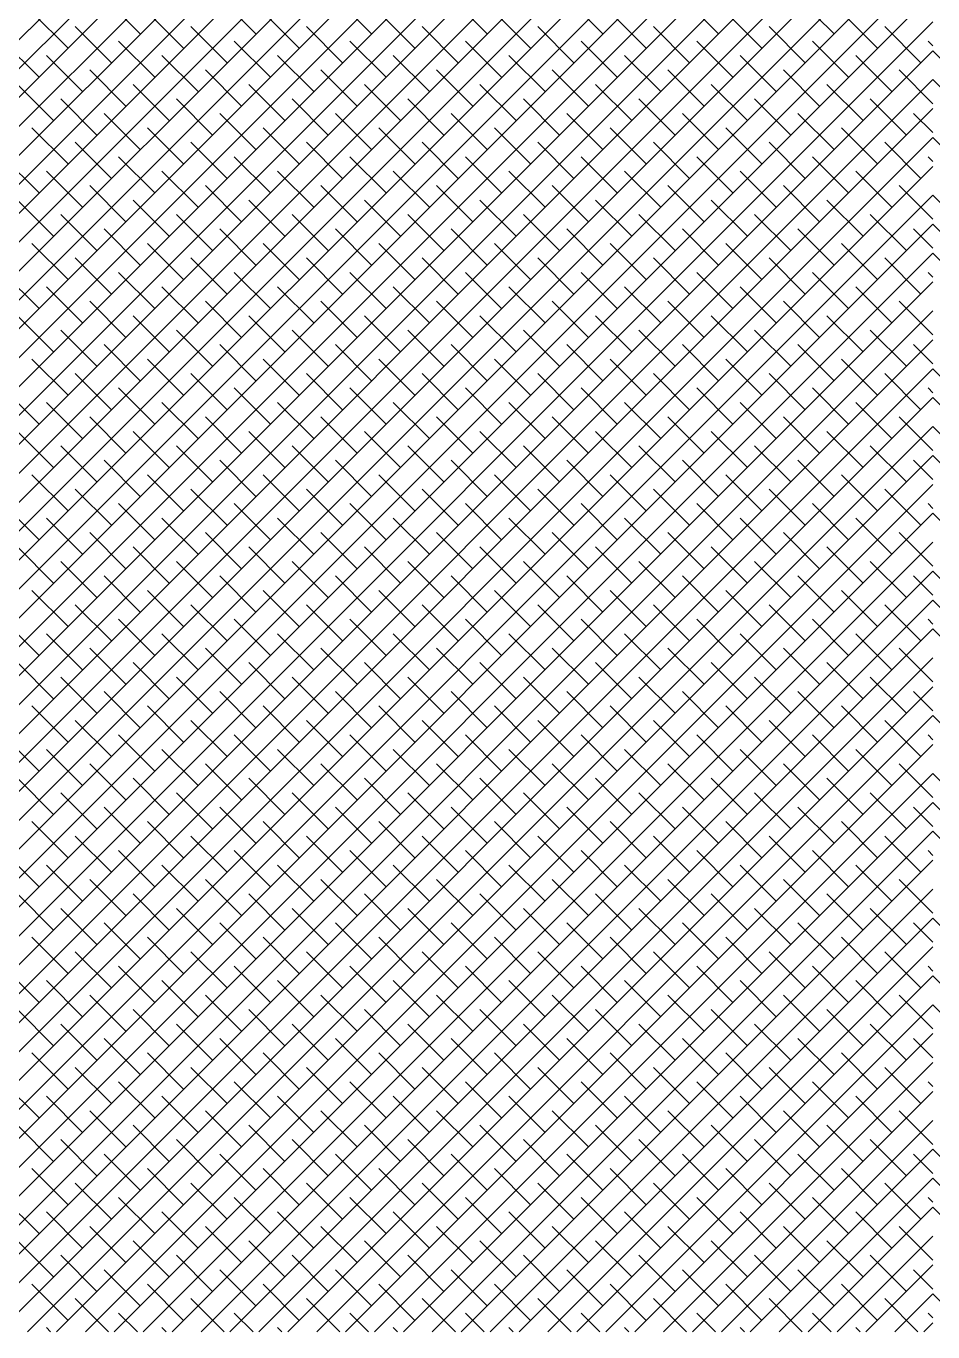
# Model space of a CAD drawing. Extents: x 34 to 831, y 17 to 546.
# Drawn here: x 140.024 to 140.579, y 54.465 to 55.264 of the extents above; entities that cross this region are included whole.
import ezdxf

# ---------------------------------------------------------------- set-up
doc = ezdxf.new("R2010")
doc.units = 0
doc.header["$LTSCALE"] = 8
doc.layers.get('0').update_dxf_attribs({"color": 2, "linetype": 'CONTINUOUS'})

msp = doc.modelspace()

# ---------------------------------------------------------------- linework, layer by layer
for p, q in [((139.22956, 54.46542), (140.57864, 55.8145)), ((139.24723, 54.46542), (140.57864, 55.79682)), ((139.26491, 54.46542), (140.57864, 55.77915)), ((139.28259, 54.46542), (140.57864, 55.76147)), ((139.30027, 54.46542), (140.57864, 55.74379)), ((139.31795, 54.46542), (140.57864, 55.72611)), ((139.33562, 54.46542), (140.57864, 55.70844)), ((139.3533, 54.46542), (140.57864, 55.69076)), ((139.37098, 54.46542), (140.57864, 55.67308)), ((139.38866, 54.46542), (140.57864, 55.6554)), ((139.40633, 54.46542), (140.57864, 55.63772)), ((139.42401, 54.46542), (140.57864, 55.62005)), ((139.44169, 54.46542), (140.57864, 55.60237)), ((139.45937, 54.46542), (140.57864, 55.58469)), ((139.47704, 54.46542), (140.57864, 55.56701)), ((139.49472, 54.46542), (140.57864, 55.54934)), ((139.5124, 54.46542), (140.57864, 55.53166)), ((139.53008, 54.46542), (140.57864, 55.51398)), ((139.54775, 54.46542), (140.57864, 55.4963)), ((139.56543, 54.46542), (140.57864, 55.47863)), ((139.58311, 54.46542), (140.57864, 55.46095)), ((139.60079, 54.46542), (140.57864, 55.44327)), ((139.61847, 54.46542), (140.57864, 55.42559)), ((139.63614, 54.46542), (140.57864, 55.40792)), ((139.65382, 54.46542), (140.57864, 55.39024)), ((139.6715, 54.46542), (140.57864, 55.37256)), ((139.68918, 54.46542), (140.57864, 55.35488)), ((139.70685, 54.46542), (140.57864, 55.3372)), ((139.72453, 54.46542), (140.57864, 55.31953)), ((139.74221, 54.46542), (140.57864, 55.30185)), ((139.75989, 54.46542), (140.57864, 55.28417)), ((140.09398, 55.25913), (140.07188, 55.28123)), ((140.16469, 55.25913), (140.14259, 55.28123)), ((140.2354, 55.25913), (140.2133, 55.28123)), ((140.30611, 55.25913), (140.28401, 55.28123)), ((140.37682, 55.25913), (140.35472, 55.28123)), ((140.44753, 55.25913), (140.42543, 55.28123)), ((140.51824, 55.25913), (140.49615, 55.28123)), ((140.04978, 55.2503), (140.02769, 55.27239)), ((140.1205, 55.2503), (140.0984, 55.27239)), ((140.19121, 55.2503), (140.16911, 55.27239)), ((140.26192, 55.2503), (140.23982, 55.27239)), ((140.33263, 55.2503), (140.31053, 55.27239)), ((140.40334, 55.2503), (140.38124, 55.27239)), ((140.47405, 55.2503), (140.45195, 55.27239)), ((140.54476, 55.2503), (140.52266, 55.27239)), ((139.77756, 54.46542), (140.57864, 55.26649)), ((140.0763, 55.24146), (140.0542, 55.26355)), ((140.14701, 55.24146), (140.12491, 55.26355)), ((140.21772, 55.24146), (140.19563, 55.26355)), ((140.28843, 55.24146), (140.26634, 55.26355)), ((140.35914, 55.24146), (140.33705, 55.26355)), ((140.42985, 55.24146), (140.40776, 55.26355)), ((140.50056, 55.24146), (140.47847, 55.26355)), ((140.57128, 55.24146), (140.54918, 55.26355)), ((140.03211, 55.23262), (140.01001, 55.25471)), ((140.10282, 55.23262), (140.08072, 55.25471)), ((140.17353, 55.23262), (140.15143, 55.25471)), ((140.24424, 55.23262), (140.22214, 55.25471)), ((140.31495, 55.23262), (140.29285, 55.25471)), ((140.38566, 55.23262), (140.36356, 55.25471)), ((140.45637, 55.23262), (140.43427, 55.25471)), ((140.52708, 55.23262), (140.50498, 55.25471)), ((140.57864, 55.25177), (140.5757, 55.25471)), ((139.79524, 54.46542), (140.57864, 55.24882)), ((140.05862, 55.22378), (140.03653, 55.24588)), ((140.12933, 55.22378), (140.10724, 55.24588)), ((140.20004, 55.22378), (140.17795, 55.24588)), ((140.27076, 55.22378), (140.24866, 55.24588)), ((140.34147, 55.22378), (140.31937, 55.24588)), ((140.41218, 55.22378), (140.39008, 55.24588)), ((140.48289, 55.22378), (140.46079, 55.24588)), ((140.5536, 55.22378), (140.5315, 55.24588)), ((141.36203, 54.46542), (140.57864, 55.24882)), ((140.08514, 55.21494), (140.06304, 55.23704)), ((140.15585, 55.21494), (140.13375, 55.23704)), ((140.22656, 55.21494), (140.20446, 55.23704)), ((140.29727, 55.21494), (140.27517, 55.23704)), ((140.36798, 55.21494), (140.34589, 55.23704)), ((140.43869, 55.21494), (140.4166, 55.23704)), ((140.5094, 55.21494), (140.48731, 55.23704)), ((140.57864, 55.21642), (140.55802, 55.23704)), ((139.81292, 54.46542), (140.57864, 55.23114)), ((140.04095, 55.2061), (140.01885, 55.2282)), ((140.11166, 55.2061), (140.08956, 55.2282)), ((140.18237, 55.2061), (140.16027, 55.2282)), ((140.25308, 55.2061), (140.23098, 55.2282)), ((140.32379, 55.2061), (140.30169, 55.2282)), ((140.3945, 55.2061), (140.3724, 55.2282)), ((140.46521, 55.2061), (140.44311, 55.2282)), ((140.53592, 55.2061), (140.51382, 55.2282)), ((141.34435, 54.46542), (140.57864, 55.23114)), ((140.06746, 55.19726), (140.04536, 55.21936)), ((140.13817, 55.19726), (140.11608, 55.21936)), ((140.20888, 55.19726), (140.18679, 55.21936)), ((140.27959, 55.19726), (140.2575, 55.21936)), ((140.3503, 55.19726), (140.32821, 55.21936)), ((140.42102, 55.19726), (140.39892, 55.21936)), ((140.49173, 55.19726), (140.46963, 55.21936)), ((140.56244, 55.19726), (140.54034, 55.21936)), ((139.8306, 54.46542), (140.57864, 55.21346)), ((140.09398, 55.18842), (140.07188, 55.21052)), ((140.16469, 55.18842), (140.14259, 55.21052)), ((140.2354, 55.18842), (140.2133, 55.21052)), ((140.30611, 55.18842), (140.28401, 55.21052)), ((140.37682, 55.18842), (140.35472, 55.21052)), ((140.44753, 55.18842), (140.42543, 55.21052)), ((140.51824, 55.18842), (140.49615, 55.21052)), ((140.57864, 55.19874), (140.56686, 55.21052)), ((139.84828, 54.46542), (140.57864, 55.19578)), ((140.04978, 55.17958), (140.02769, 55.20168)), ((140.1205, 55.17958), (140.0984, 55.20168)), ((140.19121, 55.17958), (140.16911, 55.20168)), ((140.26192, 55.17958), (140.23982, 55.20168)), ((140.33263, 55.17958), (140.31053, 55.20168)), ((140.40334, 55.17958), (140.38124, 55.20168)), ((140.47405, 55.17958), (140.45195, 55.20168)), ((140.54476, 55.17958), (140.52266, 55.20168)), ((141.309, 54.46542), (140.57864, 55.19578)), ((140.0763, 55.17075), (140.0542, 55.19284)), ((140.14701, 55.17075), (140.12491, 55.19284)), ((140.21772, 55.17075), (140.19563, 55.19284)), ((140.28843, 55.17075), (140.26634, 55.19284)), ((140.35914, 55.17075), (140.33705, 55.19284)), ((140.42985, 55.17075), (140.40776, 55.19284)), ((140.50056, 55.17075), (140.47847, 55.19284)), ((140.57128, 55.17075), (140.54918, 55.19284)), ((140.03211, 55.16191), (140.01001, 55.184)), ((140.10282, 55.16191), (140.08072, 55.184)), ((140.17353, 55.16191), (140.15143, 55.184)), ((140.24424, 55.16191), (140.22214, 55.184)), ((140.31495, 55.16191), (140.29285, 55.184)), ((140.38566, 55.16191), (140.36356, 55.184)), ((140.45637, 55.16191), (140.43427, 55.184)), ((140.52708, 55.16191), (140.50498, 55.184)), ((140.57864, 55.18106), (140.5757, 55.184)), ((139.86595, 54.46542), (140.57864, 55.17811)), ((140.05862, 55.15307), (140.03653, 55.17517)), ((140.12933, 55.15307), (140.10724, 55.17517)), ((140.20004, 55.15307), (140.17795, 55.17517)), ((140.27076, 55.15307), (140.24866, 55.17517)), ((140.34147, 55.15307), (140.31937, 55.17517)), ((140.41218, 55.15307), (140.39008, 55.17517)), ((140.48289, 55.15307), (140.46079, 55.17517)), ((140.5536, 55.15307), (140.5315, 55.17517)), ((140.08514, 55.14423), (140.06304, 55.16633)), ((140.15585, 55.14423), (140.13375, 55.16633)), ((140.22656, 55.14423), (140.20446, 55.16633)), ((140.29727, 55.14423), (140.27517, 55.16633)), ((140.36798, 55.14423), (140.34589, 55.16633)), ((140.43869, 55.14423), (140.4166, 55.16633)), ((140.5094, 55.14423), (140.48731, 55.16633)), ((140.57864, 55.14571), (140.55802, 55.16633)), ((139.88363, 54.46542), (140.57864, 55.16043)), ((140.04095, 55.13539), (140.01885, 55.15749)), ((140.11166, 55.13539), (140.08956, 55.15749)), ((140.18237, 55.13539), (140.16027, 55.15749)), ((140.25308, 55.13539), (140.23098, 55.15749)), ((140.32379, 55.13539), (140.30169, 55.15749)), ((140.3945, 55.13539), (140.3724, 55.15749)), ((140.46521, 55.13539), (140.44311, 55.15749)), ((140.53592, 55.13539), (140.51382, 55.15749)), ((141.27364, 54.46542), (140.57864, 55.16043)), ((140.06746, 55.12655), (140.04536, 55.14865)), ((140.13817, 55.12655), (140.11608, 55.14865)), ((140.20888, 55.12655), (140.18679, 55.14865)), ((140.27959, 55.12655), (140.2575, 55.14865)), ((140.3503, 55.12655), (140.32821, 55.14865)), ((140.42102, 55.12655), (140.39892, 55.14865)), ((140.49173, 55.12655), (140.46963, 55.14865)), ((140.56244, 55.12655), (140.54034, 55.14865)), ((139.90131, 54.46542), (140.57864, 55.14275)), ((140.09398, 55.11771), (140.07188, 55.13981)), ((140.16469, 55.11771), (140.14259, 55.13981)), ((140.2354, 55.11771), (140.2133, 55.13981)), ((140.30611, 55.11771), (140.28401, 55.13981)), ((140.37682, 55.11771), (140.35472, 55.13981)), ((140.44753, 55.11771), (140.42543, 55.13981)), ((140.51824, 55.11771), (140.49615, 55.13981)), ((140.57864, 55.12803), (140.56686, 55.13981)), ((141.25596, 54.46542), (140.57864, 55.14275)), ((139.91899, 54.46542), (140.57864, 55.12507)), ((140.04978, 55.10887), (140.02769, 55.13097)), ((140.1205, 55.10887), (140.0984, 55.13097)), ((140.19121, 55.10887), (140.16911, 55.13097)), ((140.26192, 55.10887), (140.23982, 55.13097)), ((140.33263, 55.10887), (140.31053, 55.13097)), ((140.40334, 55.10887), (140.38124, 55.13097)), ((140.47405, 55.10887), (140.45195, 55.13097)), ((140.54476, 55.10887), (140.52266, 55.13097)), ((141.23828, 54.46542), (140.57864, 55.12507)), ((140.0763, 55.10004), (140.0542, 55.12213)), ((140.14701, 55.10004), (140.12491, 55.12213)), ((140.21772, 55.10004), (140.19563, 55.12213)), ((140.28843, 55.10004), (140.26634, 55.12213)), ((140.35914, 55.10004), (140.33705, 55.12213)), ((140.42985, 55.10004), (140.40776, 55.12213)), ((140.50056, 55.10004), (140.47847, 55.12213)), ((140.57128, 55.10004), (140.54918, 55.12213)), ((140.03211, 55.0912), (140.01001, 55.11329)), ((140.10282, 55.0912), (140.08072, 55.11329)), ((140.17353, 55.0912), (140.15143, 55.11329)), ((140.24424, 55.0912), (140.22214, 55.11329)), ((140.31495, 55.0912), (140.29285, 55.11329)), ((140.38566, 55.0912), (140.36356, 55.11329)), ((140.45637, 55.0912), (140.43427, 55.11329)), ((140.52708, 55.0912), (140.50498, 55.11329)), ((140.57864, 55.11035), (140.5757, 55.11329)), ((139.93666, 54.46542), (140.57864, 55.10739)), ((140.05862, 55.08236), (140.03653, 55.10445)), ((140.12933, 55.08236), (140.10724, 55.10445)), ((140.20004, 55.08236), (140.17795, 55.10445)), ((140.27076, 55.08236), (140.24866, 55.10445)), ((140.34147, 55.08236), (140.31937, 55.10445)), ((140.41218, 55.08236), (140.39008, 55.10445)), ((140.48289, 55.08236), (140.46079, 55.10445)), ((140.5536, 55.08236), (140.5315, 55.10445)), ((140.08514, 55.07352), (140.06304, 55.09562)), ((140.15585, 55.07352), (140.13375, 55.09562)), ((140.22656, 55.07352), (140.20446, 55.09562)), ((140.29727, 55.07352), (140.27517, 55.09562)), ((140.36798, 55.07352), (140.34589, 55.09562)), ((140.43869, 55.07352), (140.4166, 55.09562)), ((140.5094, 55.07352), (140.48731, 55.09562)), ((140.57864, 55.075), (140.55802, 55.09562)), ((139.95434, 54.46542), (140.57864, 55.08972)), ((140.04095, 55.06468), (140.01885, 55.08678)), ((140.11166, 55.06468), (140.08956, 55.08678)), ((140.18237, 55.06468), (140.16027, 55.08678)), ((140.25308, 55.06468), (140.23098, 55.08678)), ((140.32379, 55.06468), (140.30169, 55.08678)), ((140.3945, 55.06468), (140.3724, 55.08678)), ((140.46521, 55.06468), (140.44311, 55.08678)), ((140.53592, 55.06468), (140.51382, 55.08678)), ((140.06746, 55.05584), (140.04536, 55.07794)), ((140.13817, 55.05584), (140.11608, 55.07794)), ((140.20888, 55.05584), (140.18679, 55.07794)), ((140.27959, 55.05584), (140.2575, 55.07794)), ((140.3503, 55.05584), (140.32821, 55.07794)), ((140.42102, 55.05584), (140.39892, 55.07794)), ((140.49173, 55.05584), (140.46963, 55.07794)), ((140.56244, 55.05584), (140.54034, 55.07794)), ((139.97202, 54.46542), (140.57864, 55.07204)), ((140.09398, 55.047), (140.07188, 55.0691)), ((140.16469, 55.047), (140.14259, 55.0691)), ((140.2354, 55.047), (140.2133, 55.0691)), ((140.30611, 55.047), (140.28401, 55.0691)), ((140.37682, 55.047), (140.35472, 55.0691)), ((140.44753, 55.047), (140.42543, 55.0691)), ((140.51824, 55.047), (140.49615, 55.0691)), ((140.57864, 55.05732), (140.56686, 55.0691)), ((140.04978, 55.03816), (140.02769, 55.06026)), ((140.1205, 55.03816), (140.0984, 55.06026)), ((140.19121, 55.03816), (140.16911, 55.06026)), ((140.26192, 55.03816), (140.23982, 55.06026)), ((140.33263, 55.03816), (140.31053, 55.06026)), ((140.40334, 55.03816), (140.38124, 55.06026)), ((140.47405, 55.03816), (140.45195, 55.06026)), ((140.54476, 55.03816), (140.52266, 55.06026)), ((139.9897, 54.46542), (140.57864, 55.05436)), ((141.16757, 54.46542), (140.57864, 55.05436)), ((140.0763, 55.02932), (140.0542, 55.05142)), ((140.14701, 55.02932), (140.12491, 55.05142)), ((140.21772, 55.02932), (140.19563, 55.05142)), ((140.28843, 55.02932), (140.26634, 55.05142)), ((140.35914, 55.02932), (140.33705, 55.05142)), ((140.42985, 55.02932), (140.40776, 55.05142)), ((140.50056, 55.02932), (140.47847, 55.05142)), ((140.57128, 55.02932), (140.54918, 55.05142)), ((140.00737, 54.46542), (140.57864, 55.03668)), ((140.03211, 55.02049), (140.01001, 55.04258)), ((140.10282, 55.02049), (140.08072, 55.04258)), ((140.17353, 55.02049), (140.15143, 55.04258)), ((140.24424, 55.02049), (140.22214, 55.04258)), ((140.31495, 55.02049), (140.29285, 55.04258)), ((140.38566, 55.02049), (140.36356, 55.04258)), ((140.45637, 55.02049), (140.43427, 55.04258)), ((140.52708, 55.02049), (140.50498, 55.04258)), ((140.57864, 55.03964), (140.5757, 55.04258)), ((141.1499, 54.46542), (140.57864, 55.03668)), ((140.05862, 55.01165), (140.03653, 55.03374)), ((140.12933, 55.01165), (140.10724, 55.03374)), ((140.20004, 55.01165), (140.17795, 55.03374)), ((140.27076, 55.01165), (140.24866, 55.03374)), ((140.34147, 55.01165), (140.31937, 55.03374)), ((140.41218, 55.01165), (140.39008, 55.03374)), ((140.48289, 55.01165), (140.46079, 55.03374)), ((140.5536, 55.01165), (140.5315, 55.03374)), ((140.08514, 55.00281), (140.06304, 55.0249)), ((140.15585, 55.00281), (140.13375, 55.0249)), ((140.22656, 55.00281), (140.20446, 55.0249)), ((140.29727, 55.00281), (140.27517, 55.0249)), ((140.36798, 55.00281), (140.34589, 55.0249)), ((140.43869, 55.00281), (140.4166, 55.0249)), ((140.5094, 55.00281), (140.48731, 55.0249)), ((140.57864, 55.00429), (140.55802, 55.0249)), ((140.04095, 54.99397), (140.01885, 55.01607)), ((140.02505, 54.46542), (140.57864, 55.01901)), ((140.11166, 54.99397), (140.08956, 55.01607)), ((140.18237, 54.99397), (140.16027, 55.01607)), ((140.25308, 54.99397), (140.23098, 55.01607)), ((140.32379, 54.99397), (140.30169, 55.01607)), ((140.3945, 54.99397), (140.3724, 55.01607)), ((140.46521, 54.99397), (140.44311, 55.01607)), ((140.53592, 54.99397), (140.51382, 55.01607)), ((141.13222, 54.46542), (140.57864, 55.01901)), ((140.06746, 54.98513), (140.04536, 55.00723)), ((140.13817, 54.98513), (140.11608, 55.00723)), ((140.20888, 54.98513), (140.18679, 55.00723)), ((140.27959, 54.98513), (140.2575, 55.00723)), ((140.3503, 54.98513), (140.32821, 55.00723)), ((140.42102, 54.98513), (140.39892, 55.00723)), ((140.49173, 54.98513), (140.46963, 55.00723)), ((140.56244, 54.98513), (140.54034, 55.00723)), ((140.04273, 54.46542), (140.57864, 55.00133)), ((140.09398, 54.97629), (140.07188, 54.99839)), ((140.16469, 54.97629), (140.14259, 54.99839)), ((140.2354, 54.97629), (140.2133, 54.99839)), ((140.30611, 54.97629), (140.28401, 54.99839)), ((140.37682, 54.97629), (140.35472, 54.99839)), ((140.44753, 54.97629), (140.42543, 54.99839)), ((140.51824, 54.97629), (140.49615, 54.99839)), ((140.57864, 54.98661), (140.56686, 54.99839)), ((141.11454, 54.46542), (140.57864, 55.00133)), ((140.04978, 54.96745), (140.02769, 54.98955)), ((140.1205, 54.96745), (140.0984, 54.98955)), ((140.19121, 54.96745), (140.16911, 54.98955)), ((140.26192, 54.96745), (140.23982, 54.98955)), ((140.33263, 54.96745), (140.31053, 54.98955)), ((140.40334, 54.96745), (140.38124, 54.98955)), ((140.47405, 54.96745), (140.45195, 54.98955)), ((140.54476, 54.96745), (140.52266, 54.98955)), ((140.0763, 54.95861), (140.0542, 54.98071)), ((140.06041, 54.46542), (140.57864, 54.98365)), ((140.14701, 54.95861), (140.12491, 54.98071)), ((140.21772, 54.95861), (140.19563, 54.98071)), ((140.28843, 54.95861), (140.26634, 54.98071)), ((140.35914, 54.95861), (140.33705, 54.98071)), ((140.42985, 54.95861), (140.40776, 54.98071)), ((140.50056, 54.95861), (140.47847, 54.98071)), ((140.57128, 54.95861), (140.54918, 54.98071)), ((140.03211, 54.94977), (140.01001, 54.97187)), ((140.10282, 54.94977), (140.08072, 54.97187)), ((140.17353, 54.94977), (140.15143, 54.97187)), ((140.24424, 54.94977), (140.22214, 54.97187)), ((140.31495, 54.94977), (140.29285, 54.97187)), ((140.38566, 54.94977), (140.36356, 54.97187)), ((140.45637, 54.94977), (140.43427, 54.97187)), ((140.52708, 54.94977), (140.50498, 54.97187)), ((140.57864, 54.96893), (140.5757, 54.97187)), ((140.07809, 54.46542), (140.57864, 54.96597)), ((141.07919, 54.46542), (140.57864, 54.96597)), ((140.05862, 54.94094), (140.03653, 54.96303)), ((140.12933, 54.94094), (140.10724, 54.96303)), ((140.20004, 54.94094), (140.17795, 54.96303)), ((140.27076, 54.94094), (140.24866, 54.96303)), ((140.34147, 54.94094), (140.31937, 54.96303)), ((140.41218, 54.94094), (140.39008, 54.96303)), ((140.48289, 54.94094), (140.46079, 54.96303)), ((140.5536, 54.94094), (140.5315, 54.96303)), ((140.08514, 54.9321), (140.06304, 54.95419)), ((140.09576, 54.46542), (140.57864, 54.9483)), ((140.15585, 54.9321), (140.13375, 54.95419)), ((140.22656, 54.9321), (140.20446, 54.95419)), ((140.29727, 54.9321), (140.27517, 54.95419)), ((140.36798, 54.9321), (140.34589, 54.95419)), ((140.43869, 54.9321), (140.4166, 54.95419)), ((140.5094, 54.9321), (140.48731, 54.95419)), ((140.57864, 54.93358), (140.55802, 54.95419)), ((140.04095, 54.92326), (140.01885, 54.94536)), ((140.11166, 54.92326), (140.08956, 54.94536)), ((140.18237, 54.92326), (140.16027, 54.94536)), ((140.25308, 54.92326), (140.23098, 54.94536)), ((140.32379, 54.92326), (140.30169, 54.94536)), ((140.3945, 54.92326), (140.3724, 54.94536)), ((140.46521, 54.92326), (140.44311, 54.94536)), ((140.53592, 54.92326), (140.51382, 54.94536)), ((140.06746, 54.91442), (140.04536, 54.93652)), ((140.13817, 54.91442), (140.11608, 54.93652)), ((140.20888, 54.91442), (140.18679, 54.93652)), ((140.27959, 54.91442), (140.2575, 54.93652)), ((140.3503, 54.91442), (140.32821, 54.93652)), ((140.42102, 54.91442), (140.39892, 54.93652)), ((140.49173, 54.91442), (140.46963, 54.93652)), ((140.56244, 54.91442), (140.54034, 54.93652)), ((140.09398, 54.90558), (140.07188, 54.92768)), ((140.11344, 54.46542), (140.57864, 54.93062)), ((140.16469, 54.90558), (140.14259, 54.92768)), ((140.2354, 54.90558), (140.2133, 54.92768)), ((140.30611, 54.90558), (140.28401, 54.92768)), ((140.37682, 54.90558), (140.35472, 54.92768)), ((140.44753, 54.90558), (140.42543, 54.92768)), ((140.51824, 54.90558), (140.49615, 54.92768)), ((140.57864, 54.9159), (140.56686, 54.92768)), ((141.04383, 54.46542), (140.57864, 54.93062)), ((140.04978, 54.89674), (140.02769, 54.91884)), ((140.1205, 54.89674), (140.0984, 54.91884)), ((140.19121, 54.89674), (140.16911, 54.91884)), ((140.26192, 54.89674), (140.23982, 54.91884)), ((140.33263, 54.89674), (140.31053, 54.91884)), ((140.40334, 54.89674), (140.38124, 54.91884)), ((140.47405, 54.89674), (140.45195, 54.91884)), ((140.54476, 54.89674), (140.52266, 54.91884)), ((140.0763, 54.8879), (140.0542, 54.91)), ((140.14701, 54.8879), (140.12491, 54.91)), ((140.13112, 54.46542), (140.57864, 54.91294)), ((140.21772, 54.8879), (140.19563, 54.91)), ((140.28843, 54.8879), (140.26634, 54.91)), ((140.35914, 54.8879), (140.33705, 54.91)), ((140.42985, 54.8879), (140.40776, 54.91)), ((140.50056, 54.8879), (140.47847, 54.91)), ((140.57128, 54.8879), (140.54918, 54.91)), ((141.02615, 54.46542), (140.57864, 54.91294)), ((140.03211, 54.87906), (140.01001, 54.90116)), ((140.10282, 54.87906), (140.08072, 54.90116)), ((140.17353, 54.87906), (140.15143, 54.90116)), ((140.24424, 54.87906), (140.22214, 54.90116)), ((140.31495, 54.87906), (140.29285, 54.90116)), ((140.38566, 54.87906), (140.36356, 54.90116)), ((140.45637, 54.87906), (140.43427, 54.90116)), ((140.52708, 54.87906), (140.50498, 54.90116)), ((140.57864, 54.89822), (140.5757, 54.90116)), ((140.05862, 54.87023), (140.03653, 54.89232)), ((140.12933, 54.87023), (140.10724, 54.89232)), ((140.1488, 54.46542), (140.57864, 54.89526)), ((140.20004, 54.87023), (140.17795, 54.89232)), ((140.27076, 54.87023), (140.24866, 54.89232)), ((140.34147, 54.87023), (140.31937, 54.89232)), ((140.41218, 54.87023), (140.39008, 54.89232)), ((140.48289, 54.87023), (140.46079, 54.89232)), ((140.5536, 54.87023), (140.5315, 54.89232)), ((141.00847, 54.46542), (140.57864, 54.89526)), ((140.08514, 54.86139), (140.06304, 54.88348)), ((140.15585, 54.86139), (140.13375, 54.88348)), ((140.16647, 54.46542), (140.57864, 54.87758)), ((140.22656, 54.86139), (140.20446, 54.88348)), ((140.29727, 54.86139), (140.27517, 54.88348)), ((140.36798, 54.86139), (140.34589, 54.88348)), ((140.43869, 54.86139), (140.4166, 54.88348)), ((140.5094, 54.86139), (140.48731, 54.88348)), ((140.57864, 54.86287), (140.55802, 54.88348)), ((140.04095, 54.85255), (140.01885, 54.87464)), ((140.11166, 54.85255), (140.08956, 54.87464)), ((140.18237, 54.85255), (140.16027, 54.87464)), ((140.25308, 54.85255), (140.23098, 54.87464)), ((140.32379, 54.85255), (140.30169, 54.87464)), ((140.3945, 54.85255), (140.3724, 54.87464)), ((140.46521, 54.85255), (140.44311, 54.87464)), ((140.53592, 54.85255), (140.51382, 54.87464)), ((140.06746, 54.84371), (140.04536, 54.86581)), ((140.13817, 54.84371), (140.11608, 54.86581)), ((140.20888, 54.84371), (140.18679, 54.86581)), ((140.27959, 54.84371), (140.2575, 54.86581)), ((140.3503, 54.84371), (140.32821, 54.86581)), ((140.42102, 54.84371), (140.39892, 54.86581)), ((140.49173, 54.84371), (140.46963, 54.86581)), ((140.56244, 54.84371), (140.54034, 54.86581)), ((140.09398, 54.83487), (140.07188, 54.85697)), ((140.16469, 54.83487), (140.14259, 54.85697)), ((140.18415, 54.46542), (140.57864, 54.85991)), ((140.2354, 54.83487), (140.2133, 54.85697)), ((140.30611, 54.83487), (140.28401, 54.85697)), ((140.37682, 54.83487), (140.35472, 54.85697)), ((140.44753, 54.83487), (140.42543, 54.85697)), ((140.51824, 54.83487), (140.49615, 54.85697)), ((140.57864, 54.84519), (140.56686, 54.85697)), ((140.04978, 54.82603), (140.02769, 54.84813)), ((140.1205, 54.82603), (140.0984, 54.84813)), ((140.19121, 54.82603), (140.16911, 54.84813)), ((140.26192, 54.82603), (140.23982, 54.84813)), ((140.33263, 54.82603), (140.31053, 54.84813)), ((140.40334, 54.82603), (140.38124, 54.84813)), ((140.47405, 54.82603), (140.45195, 54.84813)), ((140.54476, 54.82603), (140.52266, 54.84813)), ((140.0763, 54.81719), (140.0542, 54.83929)), ((140.14701, 54.81719), (140.12491, 54.83929)), ((140.21772, 54.81719), (140.19563, 54.83929)), ((140.20183, 54.46542), (140.57864, 54.84223)), ((140.28843, 54.81719), (140.26634, 54.83929)), ((140.35914, 54.81719), (140.33705, 54.83929)), ((140.42985, 54.81719), (140.40776, 54.83929)), ((140.50056, 54.81719), (140.47847, 54.83929)), ((140.57128, 54.81719), (140.54918, 54.83929)), ((140.95544, 54.46542), (140.57864, 54.84223)), ((140.03211, 54.80835), (140.01001, 54.83045)), ((140.10282, 54.80835), (140.08072, 54.83045)), ((140.17353, 54.80835), (140.15143, 54.83045)), ((140.24424, 54.80835), (140.22214, 54.83045)), ((140.31495, 54.80835), (140.29285, 54.83045)), ((140.38566, 54.80835), (140.36356, 54.83045)), ((140.45637, 54.80835), (140.43427, 54.83045)), ((140.52708, 54.80835), (140.50498, 54.83045)), ((140.57864, 54.82751), (140.5757, 54.83045)), ((140.05862, 54.79951), (140.03653, 54.82161)), ((140.12933, 54.79951), (140.10724, 54.82161)), ((140.20004, 54.79951), (140.17795, 54.82161)), ((140.21951, 54.46542), (140.57864, 54.82455)), ((140.27076, 54.79951), (140.24866, 54.82161)), ((140.34147, 54.79951), (140.31937, 54.82161)), ((140.41218, 54.79951), (140.39008, 54.82161)), ((140.48289, 54.79951), (140.46079, 54.82161)), ((140.5536, 54.79951), (140.5315, 54.82161)), ((140.08514, 54.79068), (140.06304, 54.81277)), ((140.15585, 54.79068), (140.13375, 54.81277)), ((140.22656, 54.79068), (140.20446, 54.81277)), ((140.29727, 54.79068), (140.27517, 54.81277)), ((140.36798, 54.79068), (140.34589, 54.81277)), ((140.43869, 54.79068), (140.4166, 54.81277)), ((140.5094, 54.79068), (140.48731, 54.81277)), ((140.57864, 54.79216), (140.55802, 54.81277)), ((140.23718, 54.46542), (140.57864, 54.80687)), ((140.92009, 54.46542), (140.57864, 54.80687)), ((140.04095, 54.78184), (140.01885, 54.80393)), ((140.11166, 54.78184), (140.08956, 54.80393)), ((140.18237, 54.78184), (140.16027, 54.80393)), ((140.25308, 54.78184), (140.23098, 54.80393)), ((140.32379, 54.78184), (140.30169, 54.80393)), ((140.3945, 54.78184), (140.3724, 54.80393)), ((140.46521, 54.78184), (140.44311, 54.80393)), ((140.53592, 54.78184), (140.51382, 54.80393)), ((140.06746, 54.773), (140.04536, 54.7951)), ((140.13817, 54.773), (140.11608, 54.7951)), ((140.20888, 54.773), (140.18679, 54.7951)), ((140.25486, 54.46542), (140.57864, 54.7892)), ((140.27959, 54.773), (140.2575, 54.7951)), ((140.3503, 54.773), (140.32821, 54.7951)), ((140.42102, 54.773), (140.39892, 54.7951)), ((140.49173, 54.773), (140.46963, 54.7951)), ((140.56244, 54.773), (140.54034, 54.7951)), ((140.90241, 54.46542), (140.57864, 54.7892)), ((140.09398, 54.76416), (140.07188, 54.78626)), ((140.16469, 54.76416), (140.14259, 54.78626)), ((140.2354, 54.76416), (140.2133, 54.78626)), ((140.30611, 54.76416), (140.28401, 54.78626)), ((140.37682, 54.76416), (140.35472, 54.78626)), ((140.44753, 54.76416), (140.42543, 54.78626)), ((140.51824, 54.76416), (140.49615, 54.78626)), ((140.57864, 54.77448), (140.56686, 54.78626)), ((140.04978, 54.75532), (140.02769, 54.77742)), ((140.1205, 54.75532), (140.0984, 54.77742)), ((140.19121, 54.75532), (140.16911, 54.77742)), ((140.26192, 54.75532), (140.23982, 54.77742)), ((140.33263, 54.75532), (140.31053, 54.77742)), ((140.40334, 54.75532), (140.38124, 54.77742)), ((140.47405, 54.75532), (140.45195, 54.77742)), ((140.54476, 54.75532), (140.52266, 54.77742)), ((140.0763, 54.74648), (140.0542, 54.76858)), ((140.14701, 54.74648), (140.12491, 54.76858)), ((140.21772, 54.74648), (140.19563, 54.76858)), ((140.28843, 54.74648), (140.26634, 54.76858)), ((140.27254, 54.46542), (140.57864, 54.77152)), ((140.35914, 54.74648), (140.33705, 54.76858)), ((140.42985, 54.74648), (140.40776, 54.76858)), ((140.50056, 54.74648), (140.47847, 54.76858)), ((140.57128, 54.74648), (140.54918, 54.76858)), ((140.88473, 54.46542), (140.57864, 54.77152)), ((140.03211, 54.73764), (140.01001, 54.75974)), ((140.10282, 54.73764), (140.08072, 54.75974)), ((140.17353, 54.73764), (140.15143, 54.75974)), ((140.24424, 54.73764), (140.22214, 54.75974)), ((140.31495, 54.73764), (140.29285, 54.75974)), ((140.38566, 54.73764), (140.36356, 54.75974)), ((140.45637, 54.73764), (140.43427, 54.75974)), ((140.52708, 54.73764), (140.50498, 54.75974)), ((140.57864, 54.7568), (140.5757, 54.75974)), ((140.05862, 54.7288), (140.03653, 54.7509)), ((140.12933, 54.7288), (140.10724, 54.7509)), ((140.20004, 54.7288), (140.17795, 54.7509)), ((140.27076, 54.7288), (140.24866, 54.7509)), ((140.29022, 54.46542), (140.57864, 54.75384)), ((140.34147, 54.7288), (140.31937, 54.7509)), ((140.41218, 54.7288), (140.39008, 54.7509)), ((140.48289, 54.7288), (140.46079, 54.7509)), ((140.5536, 54.7288), (140.5315, 54.7509)), ((140.08514, 54.71997), (140.06304, 54.74206)), ((140.15585, 54.71997), (140.13375, 54.74206)), ((140.22656, 54.71997), (140.20446, 54.74206)), ((140.29727, 54.71997), (140.27517, 54.74206)), ((140.36798, 54.71997), (140.34589, 54.74206)), ((140.43869, 54.71997), (140.4166, 54.74206)), ((140.5094, 54.71997), (140.48731, 54.74206)), ((140.57864, 54.72144), (140.55802, 54.74206)), ((140.04095, 54.71113), (140.01885, 54.73322)), ((140.11166, 54.71113), (140.08956, 54.73322)), ((140.18237, 54.71113), (140.16027, 54.73322)), ((140.25308, 54.71113), (140.23098, 54.73322)), ((140.32379, 54.71113), (140.30169, 54.73322)), ((140.30789, 54.46542), (140.57864, 54.73616)), ((140.3945, 54.71113), (140.3724, 54.73322)), ((140.46521, 54.71113), (140.44311, 54.73322)), ((140.53592, 54.71113), (140.51382, 54.73322)), ((140.06746, 54.70229), (140.04536, 54.72438)), ((140.13817, 54.70229), (140.11608, 54.72438)), ((140.20888, 54.70229), (140.18679, 54.72438)), ((140.27959, 54.70229), (140.2575, 54.72438)), ((140.3503, 54.70229), (140.32821, 54.72438)), ((140.42102, 54.70229), (140.39892, 54.72438)), ((140.49173, 54.70229), (140.46963, 54.72438)), ((140.56244, 54.70229), (140.54034, 54.72438)), ((140.32557, 54.46542), (140.57864, 54.71849)), ((140.8317, 54.46542), (140.57864, 54.71849)), ((140.09398, 54.69345), (140.07188, 54.71555)), ((140.16469, 54.69345), (140.14259, 54.71555)), ((140.2354, 54.69345), (140.2133, 54.71555)), ((140.30611, 54.69345), (140.28401, 54.71555)), ((140.37682, 54.69345), (140.35472, 54.71555)), ((140.44753, 54.69345), (140.42543, 54.71555)), ((140.51824, 54.69345), (140.49615, 54.71555)), ((140.57864, 54.70377), (140.56686, 54.71555)), ((140.04978, 54.68461), (140.02769, 54.70671)), ((140.1205, 54.68461), (140.0984, 54.70671)), ((140.19121, 54.68461), (140.16911, 54.70671)), ((140.26192, 54.68461), (140.23982, 54.70671)), ((140.33263, 54.68461), (140.31053, 54.70671)), ((140.34325, 54.46542), (140.57864, 54.70081)), ((140.40334, 54.68461), (140.38124, 54.70671)), ((140.47405, 54.68461), (140.45195, 54.70671)), ((140.54476, 54.68461), (140.52266, 54.70671)), ((140.0763, 54.67577), (140.0542, 54.69787)), ((140.14701, 54.67577), (140.12491, 54.69787)), ((140.21772, 54.67577), (140.19563, 54.69787)), ((140.28843, 54.67577), (140.26634, 54.69787)), ((140.35914, 54.67577), (140.33705, 54.69787)), ((140.42985, 54.67577), (140.40776, 54.69787)), ((140.50056, 54.67577), (140.47847, 54.69787)), ((140.57128, 54.67577), (140.54918, 54.69787)), ((140.03211, 54.66693), (140.01001, 54.68903)), ((140.10282, 54.66693), (140.08072, 54.68903)), ((140.17353, 54.66693), (140.15143, 54.68903)), ((140.24424, 54.66693), (140.22214, 54.68903)), ((140.31495, 54.66693), (140.29285, 54.68903)), ((140.38566, 54.66693), (140.36356, 54.68903)), ((140.45637, 54.66693), (140.43427, 54.68903)), ((140.52708, 54.66693), (140.50498, 54.68903)), ((140.57864, 54.68609), (140.5757, 54.68903)), ((140.05862, 54.65809), (140.03653, 54.68019)), ((140.12933, 54.65809), (140.10724, 54.68019)), ((140.20004, 54.65809), (140.17795, 54.68019)), ((140.27076, 54.65809), (140.24866, 54.68019)), ((140.34147, 54.65809), (140.31937, 54.68019)), ((140.36093, 54.46542), (140.57864, 54.68313)), ((140.41218, 54.65809), (140.39008, 54.68019)), ((140.48289, 54.65809), (140.46079, 54.68019)), ((140.5536, 54.65809), (140.5315, 54.68019)), ((140.79634, 54.46542), (140.57864, 54.68313)), ((140.08514, 54.64925), (140.06304, 54.67135)), ((140.15585, 54.64925), (140.13375, 54.67135)), ((140.22656, 54.64925), (140.20446, 54.67135)), ((140.29727, 54.64925), (140.27517, 54.67135)), ((140.36798, 54.64925), (140.34589, 54.67135)), ((140.43869, 54.64925), (140.4166, 54.67135)), ((140.5094, 54.64925), (140.48731, 54.67135)), ((140.57864, 54.65073), (140.55802, 54.67135)), ((140.04095, 54.64042), (140.01885, 54.66251)), ((140.11166, 54.64042), (140.08956, 54.66251)), ((140.18237, 54.64042), (140.16027, 54.66251)), ((140.25308, 54.64042), (140.23098, 54.66251)), ((140.32379, 54.64042), (140.30169, 54.66251)), ((140.3945, 54.64042), (140.3724, 54.66251)), ((140.37861, 54.46542), (140.57864, 54.66545)), ((140.46521, 54.64042), (140.44311, 54.66251)), ((140.53592, 54.64042), (140.51382, 54.66251)), ((140.77867, 54.46542), (140.57864, 54.66545)), ((140.06746, 54.63158), (140.04536, 54.65367)), ((140.13817, 54.63158), (140.11608, 54.65367)), ((140.20888, 54.63158), (140.18679, 54.65367)), ((140.27959, 54.63158), (140.2575, 54.65367)), ((140.3503, 54.63158), (140.32821, 54.65367)), ((140.42102, 54.63158), (140.39892, 54.65367)), ((140.49173, 54.63158), (140.46963, 54.65367)), ((140.56244, 54.63158), (140.54034, 54.65367)), ((140.09398, 54.62274), (140.07188, 54.64484)), ((140.16469, 54.62274), (140.14259, 54.64484)), ((140.2354, 54.62274), (140.2133, 54.64484)), ((140.30611, 54.62274), (140.28401, 54.64484)), ((140.37682, 54.62274), (140.35472, 54.64484)), ((140.39628, 54.46542), (140.57864, 54.64778)), ((140.44753, 54.62274), (140.42543, 54.64484)), ((140.51824, 54.62274), (140.49615, 54.64484)), ((140.57864, 54.63306), (140.56686, 54.64484)), ((140.04978, 54.6139), (140.02769, 54.636)), ((140.1205, 54.6139), (140.0984, 54.636)), ((140.19121, 54.6139), (140.16911, 54.636)), ((140.26192, 54.6139), (140.23982, 54.636)), ((140.33263, 54.6139), (140.31053, 54.636)), ((140.40334, 54.6139), (140.38124, 54.636)), ((140.41396, 54.46542), (140.57864, 54.6301)), ((140.47405, 54.6139), (140.45195, 54.636)), ((140.54476, 54.6139), (140.52266, 54.636)), ((140.0763, 54.60506), (140.0542, 54.62716)), ((140.14701, 54.60506), (140.12491, 54.62716)), ((140.21772, 54.60506), (140.19563, 54.62716)), ((140.28843, 54.60506), (140.26634, 54.62716)), ((140.35914, 54.60506), (140.33705, 54.62716)), ((140.42985, 54.60506), (140.40776, 54.62716)), ((140.50056, 54.60506), (140.47847, 54.62716)), ((140.57128, 54.60506), (140.54918, 54.62716)), ((140.03211, 54.59622), (140.01001, 54.61832)), ((140.10282, 54.59622), (140.08072, 54.61832)), ((140.17353, 54.59622), (140.15143, 54.61832)), ((140.24424, 54.59622), (140.22214, 54.61832)), ((140.31495, 54.59622), (140.29285, 54.61832)), ((140.38566, 54.59622), (140.36356, 54.61832)), ((140.45637, 54.59622), (140.43427, 54.61832)), ((140.52708, 54.59622), (140.50498, 54.61832)), ((140.57864, 54.61538), (140.5757, 54.61832)), ((140.05862, 54.58738), (140.03653, 54.60948)), ((140.12933, 54.58738), (140.10724, 54.60948)), ((140.20004, 54.58738), (140.17795, 54.60948)), ((140.27076, 54.58738), (140.24866, 54.60948)), ((140.34147, 54.58738), (140.31937, 54.60948)), ((140.41218, 54.58738), (140.39008, 54.60948)), ((140.43164, 54.46542), (140.57864, 54.61242)), ((140.48289, 54.58738), (140.46079, 54.60948)), ((140.5536, 54.58738), (140.5315, 54.60948)), ((140.08514, 54.57854), (140.06304, 54.60064)), ((140.15585, 54.57854), (140.13375, 54.60064)), ((140.22656, 54.57854), (140.20446, 54.60064)), ((140.29727, 54.57854), (140.27517, 54.60064)), ((140.36798, 54.57854), (140.34589, 54.60064)), ((140.43869, 54.57854), (140.4166, 54.60064)), ((140.5094, 54.57854), (140.48731, 54.60064)), ((140.57864, 54.58002), (140.55802, 54.60064)), ((140.04095, 54.5697), (140.01885, 54.5918)), ((140.11166, 54.5697), (140.08956, 54.5918)), ((140.18237, 54.5697), (140.16027, 54.5918)), ((140.25308, 54.5697), (140.23098, 54.5918)), ((140.32379, 54.5697), (140.30169, 54.5918)), ((140.3945, 54.5697), (140.3724, 54.5918)), ((140.46521, 54.5697), (140.44311, 54.5918)), ((140.44932, 54.46542), (140.57864, 54.59474)), ((140.53592, 54.5697), (140.51382, 54.5918)), ((140.06746, 54.56087), (140.04536, 54.58296)), ((140.13817, 54.56087), (140.11608, 54.58296)), ((140.20888, 54.56087), (140.18679, 54.58296)), ((140.27959, 54.56087), (140.2575, 54.58296)), ((140.3503, 54.56087), (140.32821, 54.58296)), ((140.42102, 54.56087), (140.39892, 54.58296)), ((140.49173, 54.56087), (140.46963, 54.58296)), ((140.56244, 54.56087), (140.54034, 54.58296)), ((140.09398, 54.55203), (140.07188, 54.57412)), ((140.16469, 54.55203), (140.14259, 54.57412)), ((140.2354, 54.55203), (140.2133, 54.57412)), ((140.30611, 54.55203), (140.28401, 54.57412)), ((140.37682, 54.55203), (140.35472, 54.57412)), ((140.44753, 54.55203), (140.42543, 54.57412)), ((140.46699, 54.46542), (140.57864, 54.57706)), ((140.51824, 54.55203), (140.49615, 54.57412)), ((140.57864, 54.56235), (140.56686, 54.57412)), ((140.69028, 54.46542), (140.57864, 54.57706)), ((140.04978, 54.54319), (140.02769, 54.56529)), ((140.1205, 54.54319), (140.0984, 54.56529)), ((140.19121, 54.54319), (140.16911, 54.56529)), ((140.26192, 54.54319), (140.23982, 54.56529)), ((140.33263, 54.54319), (140.31053, 54.56529)), ((140.40334, 54.54319), (140.38124, 54.56529)), ((140.47405, 54.54319), (140.45195, 54.56529)), ((140.54476, 54.54319), (140.52266, 54.56529)), ((140.48467, 54.46542), (140.57864, 54.55939)), ((140.6726, 54.46542), (140.57864, 54.55939)), ((140.0763, 54.53435), (140.0542, 54.55645)), ((140.14701, 54.53435), (140.12491, 54.55645)), ((140.21772, 54.53435), (140.19563, 54.55645)), ((140.28843, 54.53435), (140.26634, 54.55645)), ((140.35914, 54.53435), (140.33705, 54.55645)), ((140.42985, 54.53435), (140.40776, 54.55645)), ((140.50056, 54.53435), (140.47847, 54.55645)), ((140.57128, 54.53435), (140.54918, 54.55645)), ((140.03211, 54.52551), (140.01001, 54.54761)), ((140.10282, 54.52551), (140.08072, 54.54761)), ((140.17353, 54.52551), (140.15143, 54.54761)), ((140.24424, 54.52551), (140.22214, 54.54761)), ((140.31495, 54.52551), (140.29285, 54.54761)), ((140.38566, 54.52551), (140.36356, 54.54761)), ((140.45637, 54.52551), (140.43427, 54.54761)), ((140.50235, 54.46542), (140.57864, 54.54171)), ((140.52708, 54.52551), (140.50498, 54.54761)), ((140.57864, 54.54467), (140.5757, 54.54761)), ((140.65492, 54.46542), (140.57864, 54.54171)), ((140.05862, 54.51667), (140.03653, 54.53877)), ((140.12933, 54.51667), (140.10724, 54.53877)), ((140.20004, 54.51667), (140.17795, 54.53877)), ((140.27076, 54.51667), (140.24866, 54.53877)), ((140.34147, 54.51667), (140.31937, 54.53877)), ((140.41218, 54.51667), (140.39008, 54.53877)), ((140.48289, 54.51667), (140.46079, 54.53877)), ((140.5536, 54.51667), (140.5315, 54.53877)), ((140.08514, 54.50783), (140.06304, 54.52993)), ((140.15585, 54.50783), (140.13375, 54.52993)), ((140.22656, 54.50783), (140.20446, 54.52993)), ((140.29727, 54.50783), (140.27517, 54.52993)), ((140.36798, 54.50783), (140.34589, 54.52993)), ((140.43869, 54.50783), (140.4166, 54.52993)), ((140.5094, 54.50783), (140.48731, 54.52993)), ((140.57864, 54.50931), (140.55802, 54.52993)), ((140.04095, 54.49899), (140.01885, 54.52109)), ((140.11166, 54.49899), (140.08956, 54.52109)), ((140.18237, 54.49899), (140.16027, 54.52109)), ((140.25308, 54.49899), (140.23098, 54.52109)), ((140.32379, 54.49899), (140.30169, 54.52109)), ((140.3945, 54.49899), (140.3724, 54.52109)), ((140.46521, 54.49899), (140.44311, 54.52109)), ((140.53592, 54.49899), (140.51382, 54.52109)), ((140.52003, 54.46542), (140.57864, 54.52403)), ((140.06746, 54.49016), (140.04536, 54.51225)), ((140.13817, 54.49016), (140.11608, 54.51225)), ((140.20888, 54.49016), (140.18679, 54.51225)), ((140.27959, 54.49016), (140.2575, 54.51225)), ((140.3503, 54.49016), (140.32821, 54.51225)), ((140.42102, 54.49016), (140.39892, 54.51225)), ((140.49173, 54.49016), (140.46963, 54.51225)), ((140.56244, 54.49016), (140.54034, 54.51225)), ((140.09398, 54.48132), (140.07188, 54.50341)), ((140.16469, 54.48132), (140.14259, 54.50341)), ((140.2354, 54.48132), (140.2133, 54.50341)), ((140.30611, 54.48132), (140.28401, 54.50341)), ((140.37682, 54.48132), (140.35472, 54.50341)), ((140.44753, 54.48132), (140.42543, 54.50341)), ((140.51824, 54.48132), (140.49615, 54.50341)), ((140.5377, 54.46542), (140.57864, 54.50635)), ((140.57864, 54.49163), (140.56686, 54.50341)), ((140.04978, 54.47248), (140.02769, 54.49457)), ((140.1205, 54.47248), (140.0984, 54.49457)), ((140.19121, 54.47248), (140.16911, 54.49457)), ((140.26192, 54.47248), (140.23982, 54.49457)), ((140.33263, 54.47248), (140.31053, 54.49457)), ((140.40334, 54.47248), (140.38124, 54.49457)), ((140.47405, 54.47248), (140.45195, 54.49457)), ((140.54476, 54.47248), (140.52266, 54.49457)), ((140.07452, 54.46542), (140.0542, 54.48574)), ((140.14523, 54.46542), (140.12491, 54.48574)), ((140.21594, 54.46542), (140.19563, 54.48574)), ((140.28665, 54.46542), (140.26634, 54.48574)), ((140.35736, 54.46542), (140.33705, 54.48574)), ((140.42807, 54.46542), (140.40776, 54.48574)), ((140.49878, 54.46542), (140.47847, 54.48574)), ((140.56949, 54.46542), (140.54918, 54.48574)), ((140.55538, 54.46542), (140.57864, 54.48868)), ((140.60189, 54.46542), (140.57864, 54.48868)), ((140.09219, 54.46542), (140.08072, 54.4769)), ((140.16291, 54.46542), (140.15143, 54.4769)), ((140.23362, 54.46542), (140.22214, 54.4769)), ((140.30433, 54.46542), (140.29285, 54.4769)), ((140.37504, 54.46542), (140.36356, 54.4769)), ((140.44575, 54.46542), (140.43427, 54.4769)), ((140.51646, 54.46542), (140.50498, 54.4769)), ((140.57864, 54.47396), (140.5757, 54.4769)), ((140.57306, 54.46542), (140.57864, 54.471)), ((140.03916, 54.46542), (140.03653, 54.46806)), ((140.10987, 54.46542), (140.10724, 54.46806)), ((140.18058, 54.46542), (140.17795, 54.46806)), ((140.25129, 54.46542), (140.24866, 54.46806)), ((140.322, 54.46542), (140.31937, 54.46806)), ((140.39271, 54.46542), (140.39008, 54.46806)), ((140.46343, 54.46542), (140.46079, 54.46806)), ((140.53414, 54.46542), (140.5315, 54.46806))]:
    msp.add_line(p, q)

doc.saveas('drawing.dxf')
